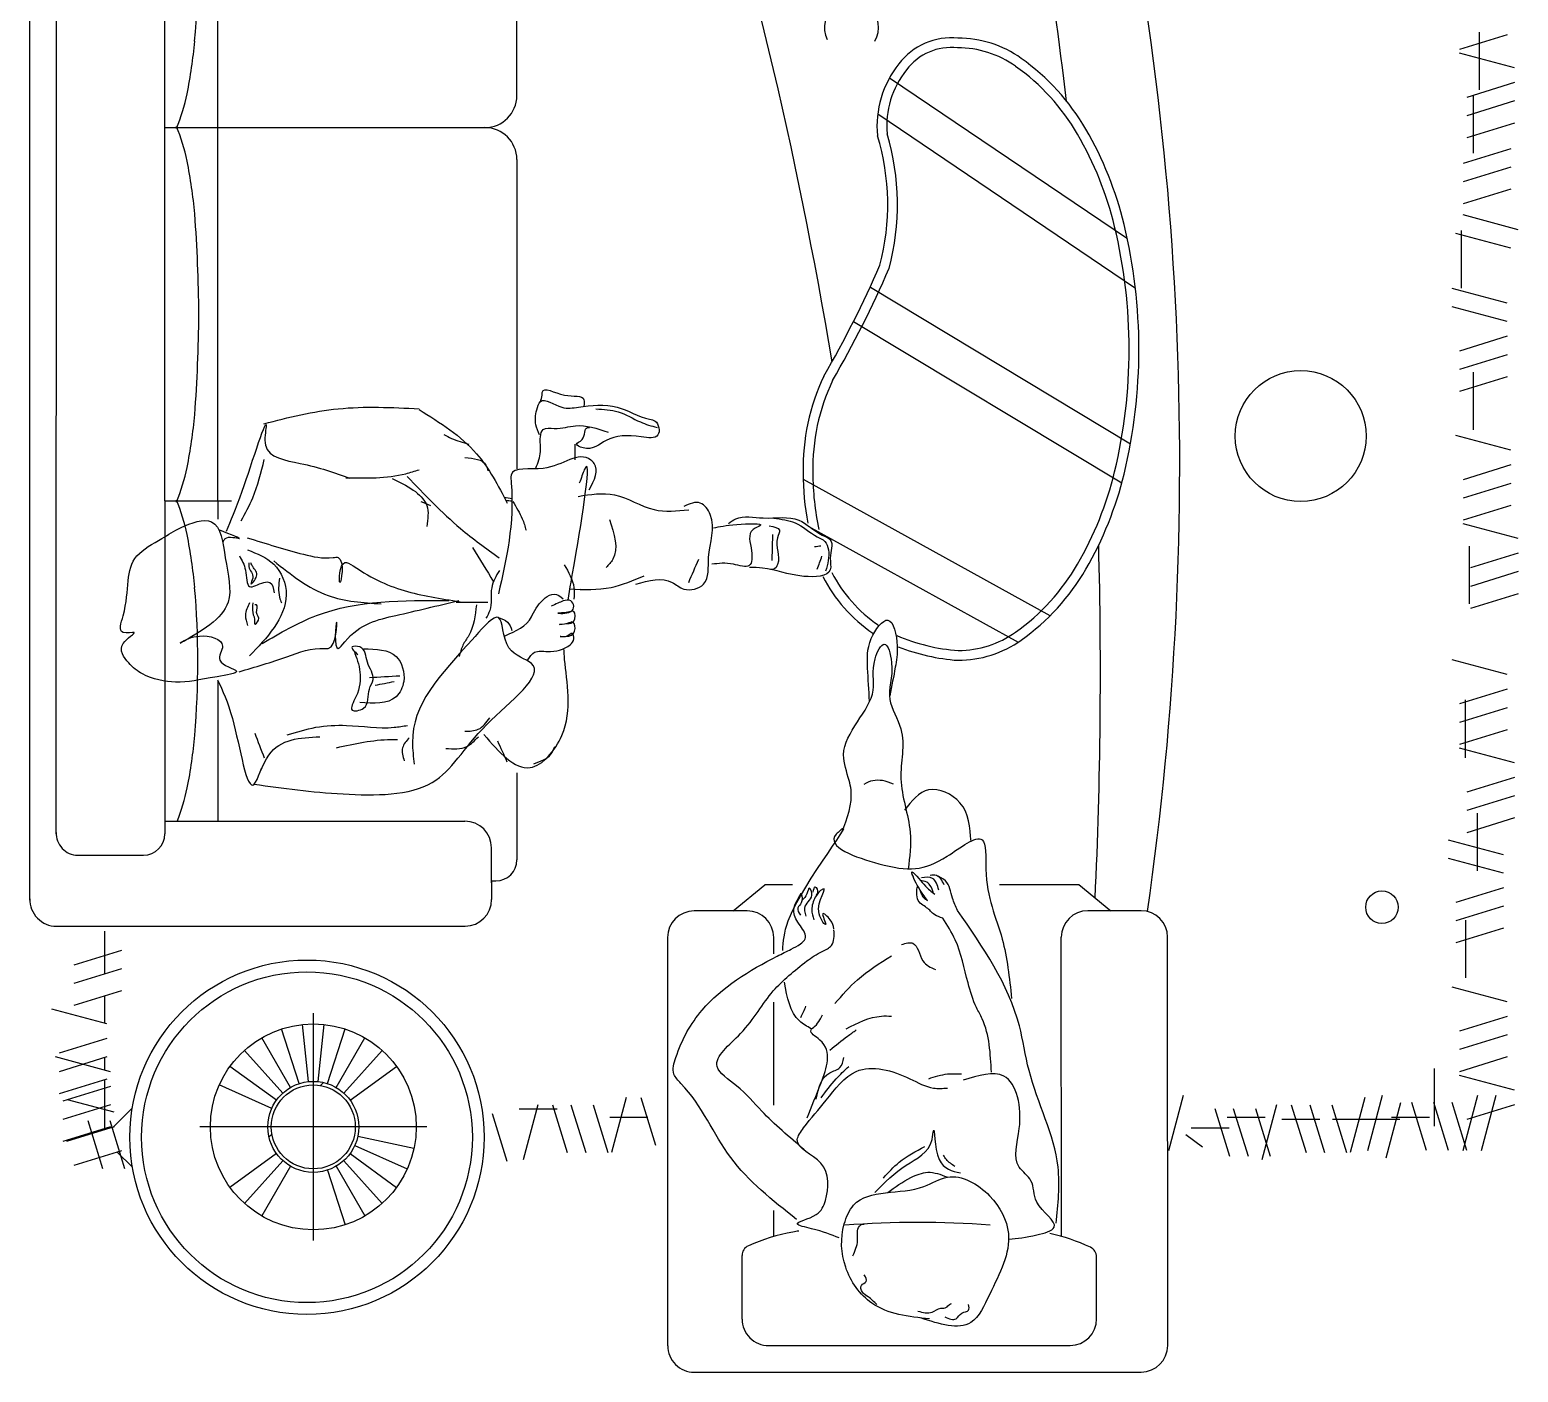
# Model space of a CAD drawing. Header units: inches. Extents: x 8.3 to 50.8, y 10.9 to 35.7.
# Drawn here: x 15.373 to 17.754, y 27.751 to 29.899 of the extents above; entities that cross this region are included whole.
import ezdxf

# ---------------------------------------------------------------- set-up
doc = ezdxf.new("R2010")
doc.units = ezdxf.units.IN
doc.header["$MEASUREMENT"] = 0
doc.layers.add('02', color=2, linetype='Continuous')

msp = doc.modelspace()

# ---------------------------------------------------------------- linework, layer by layer
at = {"layer": '02'}
for p, q in [((15.3727, 28.506, -0.6857), (15.373, 30.3803, -0.6857)), ((16.1521, 29.7932, -0.6857), (16.1523, 30.3164, -0.6857)), ((15.4148, 28.6119, -0.6857), (15.4155, 30.275, -0.6857)), ((15.5887, 29.1447, -0.6857), (15.5889, 30.2749, -0.6857)), ((15.6737, 29.1447, -0.6857), (15.6739, 30.2548, -0.6857)), ((17.6919, 29.895, 0.6857), (17.6919, 29.8025, 0.6857)), ((17.7368, 29.8905, -0.6857), (17.6604, 29.867, -0.6857)), ((17.7486, 29.8376, -0.6857), (17.6604, 29.8611, -0.6857)), ((16.7485, 29.8218, -0.6857), (17.1291, 29.5645, -0.6857)), ((17.7486, 29.8141, -0.6857), (17.6722, 29.7905, -0.6857)), ((17.7486, 29.7847, -0.6857), (17.6722, 29.7611, -0.6857)), ((17.6825, 29.7936, 0.6857), (17.6825, 29.7011, 0.6857)), ((16.7296, 29.7639, -0.6857), (17.1419, 29.4852, -0.6857)), ((17.7486, 29.7494, -0.6857), (17.6722, 29.7258, -0.6857)), ((15.5887, 29.7424, -0.6857), (15.9684, 29.7422, -0.6857)), ((15.9684, 29.7422, -0.6857), (16.101, 29.7422, -0.6857)), ((17.7427, 29.7082, -0.6857), (17.6663, 29.6846, -0.6857)), ((16.1521, 29.6912, -0.6857), (16.1521, 29.1959, -0.6857)), ((17.7427, 29.6788, -0.6857), (17.6663, 29.6552, -0.6857)), ((17.7427, 29.6435, -0.6857), (17.6663, 29.6199, -0.6857)), ((17.7545, 29.5788, -0.6857), (17.6663, 29.6023, -0.6857)), ((17.7427, 29.5493, -0.6857), (17.6545, 29.5729, -0.6857)), ((17.6631, 29.5775, 0.6857), (17.6631, 29.485, 0.6857)), ((16.718, 29.4866, -0.6857), (17.1341, 29.2364, -0.6857)), ((17.7368, 29.4611, -0.6857), (17.6487, 29.4846, -0.6857)), ((17.7368, 29.4317, -0.6857), (17.6487, 29.4552, -0.6857)), ((16.691, 29.4321, -0.6857), (17.1203, 29.174, -0.6857)), ((17.7368, 29.4082, -0.6857), (17.6604, 29.3846, -0.6857)), ((17.7368, 29.3787, -0.6857), (17.6604, 29.3552, -0.6857)), ((17.7368, 29.3434, -0.6857), (17.6604, 29.3199, -0.6857)), ((17.6825, 29.3509, 0.6857), (17.6825, 29.2584, 0.6857)), ((16.2275, 29.3161), (16.2275, 29.3161)), ((16.2818, 29.2889), (16.2818, 29.2889)), ((16.3633, 29.2754), (16.3633, 29.2754)), ((17.7427, 29.2258, -0.6857), (17.6545, 29.2493, -0.6857)), ((16.2818, 29.2346), (16.2818, 29.2346)), ((17.7427, 29.2023, -0.6857), (17.6663, 29.1787, -0.6857)), ((16.6102, 29.1796, -0.6857), (17.0048, 28.9613, -0.6857)), ((17.7427, 29.1728, -0.6857), (17.6663, 29.1493, -0.6857)), ((15.5887, 29.1449, -0.6857), (15.5889, 28.6121, -0.6857)), ((15.5887, 29.1447, -0.6857), (15.6957, 29.1447, -0.6857)), ((15.6737, 29.1449, -0.6857), (15.6738, 29.1156, -0.6857)), ((17.7427, 29.1375, -0.6857), (17.6663, 29.114, -0.6857)), ((17.7545, 29.0846, -0.6857), (17.6663, 29.1081, -0.6857)), ((16.5614, 29.0912), (16.5603, 29.0495)), ((16.6184, 29.1043, -0.6857), (16.9541, 28.9186, -0.6857)), ((17.676, 29.0725, 0.6857), (17.676, 28.98, 0.6857)), ((17.7545, 29.0611, -0.6857), (17.678, 29.0375, -0.6857)), ((17.7545, 29.0317, -0.6857), (17.678, 29.0081, -0.6857)), ((16.2547, 29.0039), (16.2547, 29.0039)), ((17.7545, 28.9964, -0.6857), (17.678, 28.9728, -0.6857)), ((16.2275, 28.9089), (16.2275, 28.9089)), ((17.7368, 28.8669, -0.6857), (17.6487, 28.8905, -0.6857)), ((15.6739, 28.8576, -0.6857), (15.6739, 28.6322, -0.6857)), ((17.7368, 28.8434, -0.6857), (17.6604, 28.8199, -0.6857)), ((17.6695, 28.8265, 0.6857), (17.6695, 28.734, 0.6857)), ((17.7368, 28.814, -0.6857), (17.6604, 28.7905, -0.6857)), ((17.7368, 28.7787, -0.6857), (17.6604, 28.7552, -0.6857)), ((17.7486, 28.7257, -0.6857), (17.6604, 28.7493, -0.6857)), ((15.7432, 28.7149), (15.7417, 28.7164)), ((16.1522, 28.7098, -0.6857), (16.1523, 28.5707, -0.6857)), ((17.7486, 28.7022, -0.6857), (17.6722, 28.6787, -0.6857)), ((17.7486, 28.6728, -0.6857), (17.6722, 28.6493, -0.6857)), ((15.5889, 28.6322, -0.6857), (16.069, 28.6324, -0.6857)), ((17.7486, 28.6375, -0.6857), (17.6722, 28.614, -0.6857)), ((17.689, 28.6452, 0.6857), (17.689, 28.5527, 0.6857)), ((16.1116, 28.5335, -0.6857), (16.1115, 28.5899, -0.6857)), ((17.731, 28.5787, -0.6857), (17.6428, 28.6022, -0.6857)), ((15.4495, 28.578, -0.6857), (15.5549, 28.5781, -0.6857)), ((17.731, 28.5493, -0.6857), (17.6428, 28.5728, -0.6857)), ((16.1118, 28.5377, -0.6857), (16.1118, 28.507, -0.6857)), ((16.1118, 28.5367, -0.6857), (16.1183, 28.5367, -0.6857)), ((16.7976, 28.5424), (16.7976, 28.5424)), ((16.4984, 28.4889, -0.6857), (16.5487, 28.5304, -0.6857)), ((16.593, 28.5305, -0.6857), (16.5487, 28.5304, -0.6857)), ((16.6347, 28.5153), (16.6347, 28.5153)), ((16.7976, 28.5153), (16.7976, 28.5153)), ((16.8247, 28.5288), (16.8247, 28.5288)), ((17.0514, 28.5306, -0.6857), (16.9247, 28.5306, -0.6857)), ((17.1026, 28.4884, -0.6857), (17.0514, 28.5306, -0.6857)), ((17.731, 28.5257, -0.6857), (17.6545, 28.5022, -0.6857)), ((16.5207, 28.4889, -0.6857), (16.4357, 28.4889, -0.6857)), ((17.1509, 28.4891, -0.6857), (17.0658, 28.4891, -0.6857)), ((17.731, 28.4963, -0.6857), (17.6545, 28.4728, -0.6857)), ((15.4155, 28.4642, -0.6857), (16.0693, 28.4645, -0.6857)), ((17.67, 28.4742, 0.6857), (17.67, 28.3817, 0.6857)), ((15.4922, 28.4566, -0.6857), (15.4922, 28.3878, -0.6857)), ((16.3932, 28.4463, -0.6857), (16.3934, 27.7932, -0.6857)), ((16.5633, 28.4204, -0.6857), (16.5633, 28.4464, -0.6857)), ((17.0235, 27.968, -0.6857), (17.0233, 28.4466, -0.6857)), ((17.1937, 27.7935, -0.6857), (17.1934, 28.4466, -0.6857)), ((17.731, 28.461, -0.6857), (17.6545, 28.4375, -0.6857)), ((15.5197, 28.4257, -0.6857), (15.4433, 28.4022, -0.6857)), ((15.5197, 28.3963, -0.6857), (15.4433, 28.3728, -0.6857)), ((17.7368, 28.3434, -0.6857), (17.6487, 28.3669, -0.6857)), ((15.5197, 28.361, -0.6857), (15.4433, 28.3375, -0.6857)), ((15.4922, 28.3525, -0.6857), (15.4922, 28.3091, -0.6857)), ((15.4962, 28.3081, -0.6857), (15.408, 28.3316, -0.6857)), ((15.8264, 28.325, -0.6857), (15.8264, 27.9616, -0.6857)), ((16.5634, 28.1778, -0.6857), (16.5633, 28.3429, -0.6857)), ((17.7368, 28.3198, -0.6857), (17.6604, 28.2963, -0.6857)), ((15.8039, 28.2125, -0.6857), (15.7755, 28.2999, -0.6857)), ((15.8188, 28.2157, -0.6857), (15.8092, 28.3071, -0.6857)), ((15.834, 28.2157, -0.6857), (15.8436, 28.3071, -0.6857)), ((15.8489, 28.2125, -0.6857), (15.8773, 28.2999, -0.6857)), ((15.4962, 28.2845, -0.6857), (15.4198, 28.261, -0.6857)), ((15.79, 28.2063, -0.6857), (15.744, 28.2859, -0.6857)), ((15.8628, 28.2063, -0.6857), (15.9087, 28.2859, -0.6857)), ((17.7368, 28.2904, -0.6857), (17.6604, 28.2669, -0.6857)), ((15.5021, 28.2316, -0.6857), (15.4139, 28.2551, -0.6857)), ((15.4962, 28.2551, -0.6857), (15.4198, 28.2316, -0.6857)), ((15.4922, 28.2539, -0.6857), (15.4922, 28.2342, -0.6857)), ((15.7777, 28.1974, -0.6857), (15.7162, 28.2657, -0.6857)), ((15.8751, 28.1974, -0.6857), (15.9366, 28.2657, -0.6857)), ((17.7368, 28.2551, -0.6857), (17.6604, 28.2316, -0.6857)), ((15.7675, 28.1861, -0.6857), (15.6931, 28.2401, -0.6857)), ((15.8852, 28.1861, -0.6857), (15.9596, 28.2401, -0.6857)), ((17.62, 28.2368, 0.6857), (17.62, 28.1443, 0.6857)), ((17.7486, 28.2022, -0.6857), (17.6604, 28.2257, -0.6857)), ((15.4962, 28.2198, -0.6857), (15.4198, 28.1963, -0.6857)), ((15.5021, 28.2081, -0.6857), (15.4256, 28.1845, -0.6857)), ((15.4922, 28.2186, -0.6857), (15.4922, 28.1385, -0.6857)), ((15.7599, 28.1729, -0.6857), (15.6759, 28.2103, -0.6857)), ((15.8426, 28.2142, -0.6857), (15.8379, 28.2095, -0.6857)), ((15.5021, 28.1786, -0.6857), (15.4256, 28.1551, -0.6857)), ((15.508, 28.1669, -0.6857), (15.4332, 28.1868, -0.6857)), ((16.1858, 28.1785, -0.6857), (16.1623, 28.0903, -0.6857)), ((16.2093, 28.1785, -0.6857), (16.2329, 28.1021, -0.6857)), ((16.2387, 28.1785, -0.6857), (16.2623, 28.1021, -0.6857)), ((16.274, 28.1785, -0.6857), (16.2976, 28.1021, -0.6857)), ((16.327, 28.1903, -0.6857), (16.3035, 28.1021, -0.6857)), ((16.3505, 28.1903, -0.6857), (16.3741, 28.1138, -0.6857)), ((17.1952, 28.1056, -0.6857), (17.2187, 28.1938, -0.6857)), ((17.3679, 28.1785, -0.6857), (17.3443, 28.0903, -0.6857)), ((17.3914, 28.1785, -0.6857), (17.4149, 28.1021, -0.6857)), ((17.4208, 28.1785, -0.6857), (17.4443, 28.1021, -0.6857)), ((17.4561, 28.1785, -0.6857), (17.4796, 28.1021, -0.6857)), ((17.509, 28.1903, -0.6857), (17.4855, 28.1021, -0.6857)), ((17.5137, 28.1056, -0.6857), (17.5372, 28.1938, -0.6857)), ((17.5431, 28.0939, -0.6857), (17.5666, 28.1821, -0.6857)), ((17.6078, 28.1056, -0.6857), (17.5843, 28.1821, -0.6857)), ((17.6431, 28.1056, -0.6857), (17.6196, 28.1821, -0.6857)), ((17.6725, 28.1056, -0.6857), (17.649, 28.1821, -0.6857)), ((17.6665, 28.1056, -0.6857), (17.69, 28.1938, -0.6857)), ((17.7486, 28.1786, -0.6857), (17.6722, 28.1551, -0.6857)), ((17.6959, 28.1056, -0.6857), (17.7194, 28.1938, -0.6857)), ((15.4897, 28.0762, -0.6857), (15.4662, 28.1527, -0.6857)), ((15.525, 28.0762, -0.6857), (15.5015, 28.1527, -0.6857)), ((15.5366, 28.1734, -0.6857), (15.5049, 28.1417, -0.6857)), ((16.1368, 28.088, -0.6857), (16.1133, 28.1644, -0.6857)), ((16.1559, 28.1723), (16.2166, 28.1723)), ((16.3009, 28.1588), (16.3615, 28.1588)), ((17.2692, 28.1726, -0.6857), (17.2927, 28.0962, -0.6857)), ((17.2887, 28.1588), (17.3493, 28.1588)), ((17.2986, 28.1726, -0.6857), (17.3221, 28.0962, -0.6857)), ((17.3339, 28.1726, -0.6857), (17.3574, 28.0962, -0.6857)), ((17.3763, 28.1555), (17.437, 28.1555)), ((17.4572, 28.1555), (17.5651, 28.1555)), ((17.5516, 28.1588), (17.6123, 28.1588)), ((15.5021, 28.1434, -0.6857), (15.4256, 28.1198, -0.6857)), ((15.508, 28.1434, -0.6857), (15.4315, 28.1198, -0.6857)), ((16.0081, 28.1433, -0.6857), (15.6446, 28.1433, -0.6857)), ((15.7601, 28.1317, -0.6857), (15.7554, 28.127, -0.6857)), ((17.2226, 28.131, -0.6857), (17.2491, 28.1115, -0.6857)), ((17.2313, 28.142), (17.292, 28.142)), ((15.5197, 28.1052, -0.6857), (15.4433, 28.0817, -0.6857)), ((15.8929, 28.1137, -0.6857), (15.9768, 28.0763, -0.6857)), ((15.8976, 28.1282, -0.6857), (15.9875, 28.1091, -0.6857)), ((15.5126, 28.103, -0.6857), (15.5369, 28.0788, -0.6857)), ((15.7675, 28.1005, -0.6857), (15.6931, 28.0465, -0.6857)), ((15.7777, 28.0892, -0.6857), (15.7162, 28.0209, -0.6857)), ((15.8751, 28.0892, -0.6857), (15.9366, 28.0209, -0.6857)), ((15.8852, 28.1005, -0.6857), (15.9596, 28.0465, -0.6857)), ((15.79, 28.0803, -0.6857), (15.744, 28.0007, -0.6857)), ((15.8489, 28.0741, -0.6857), (15.8773, 27.9867, -0.6857)), ((15.8628, 28.0803, -0.6857), (15.9087, 28.0007, -0.6857)), ((16.5635, 27.9679, -0.6857), (16.5634, 28.0093, -0.6857)), ((16.5124, 27.8358, -0.6857), (16.5124, 27.9375, -0.6857)), ((17.0798, 27.836, -0.6857), (17.0798, 27.9352, -0.6857)), ((16.555, 27.7933, -0.6857), (17.0373, 27.7935, -0.6857)), ((16.436, 27.7507, -0.6857), (17.1511, 27.751, -0.6857))]:
    msp.add_line(p, q, dxfattribs=at)
for centre, radius in [((17.4065, 29.2486, -0.6857), 0.1047), ((17.5364, 28.4947, -0.6857), 0.026), ((15.8163, 28.1267, -0.6857), 0.2835), ((15.8163, 28.1267, -0.6857), 0.2646), ((15.8264, 28.1433, -0.6857), 0.1647), ((15.8264, 28.1433, -0.6857), 0.0728), ((15.8264, 28.1433, -0.6857), 0.0672)]:
    msp.add_circle(centre, radius, dxfattribs=at)
for centre, radius, start, end in [((12.2123, 29.2042, -0.6857), 5.0005, 351.7639, 13.5399), ((9.6553, 28.2115, -0.6857), 7.0959, 9.37507, 17.5955), ((9.3384, 28.8694, -0.6857), 7.7475, 6.78419, 11.06631), ((14.2376, 29.9993, -0.6857), 1.404, 355.1489, 4.8054), ((16.6877, 29.9023, -0.6857), 0.0433, 329.4196, 206.4089), ((14.9092, 29.9423, -0.6857), 0.73, 348.451, 355.1489), ((16.847, 29.7815, -0.6857), 0.1043, 83.9251, 143.2199), ((16.847, 29.7815, -0.6857), 0.0888, 83.3999, 143.3893), ((16.858, 29.7107, -0.6857), 0.159, 54.5394, 90.3034), ((16.858, 29.7107, -0.6857), 0.1746, 54.5394, 90), ((16.8876, 29.7443, -0.6857), 0.1592, 141.263, 185.4473), ((16.7483, 29.5566, -0.6857), 0.3637, 30.1802, 54.5394), ((16.8876, 29.7443, -0.6857), 0.1436, 141.1552, 184.8436), ((16.7483, 29.5566, -0.6857), 0.3481, 30.1802, 54.5394), ((15.325, 29.8574, -0.6857), 0.3057, 337.5906, 348.451), ((16.1011, 29.7932, -0.6857), 0.051, 269.9772, 359.9772), ((15.325, 29.6274, -0.6857), 0.3057, 11.549, 22.4094), ((16.1011, 29.6911, -0.6857), 0.051, 0.0228, 90.0228), ((16.3661, 29.6186, -0.6857), 0.3795, 345.261, 16.9432), ((16.3661, 29.6186, -0.6857), 0.3951, 345.0883, 16.7074), ((16.5728, 29.4546, -0.6857), 0.5511, 13.5438, 30.1802), ((16.5728, 29.4546, -0.6857), 0.5667, 13.5438, 30.1802), ((14.9092, 29.5424, -0.6857), 0.73, 4.8511, 11.549), ((13.3778, 29.4307, -0.6857), 2.2655, 0.3248, 4.3921), ((16.2945, 29.3875, -0.6857), 0.8374, 346.4562, 13.5437), ((16.2945, 29.3875, -0.6857), 0.853, 346.4562, 13.5437), ((15.1983, 30.1865, -0.6857), 1.6724, 329.7762, 336.5922), ((15.1983, 30.1865, -0.6857), 1.688, 329.7992, 336.632), ((13.3778, 29.4564, -0.6857), 2.2655, 355.6079, 359.6752), ((16.9576, 29.196, -0.6857), 0.3476, 154.6827, 181.0708), ((16.9576, 29.196, -0.6857), 0.332, 154.7964, 181.089), ((14.9092, 29.3446, -0.6857), 0.73, 348.451, 355.1489), ((15.325, 29.2596, -0.6857), 0.3057, 337.5906, 348.451), ((17.0725, 29.1919, -0.6857), 0.4624, 180.2965, 190.3289), ((17.0725, 29.1919, -0.6857), 0.4469, 180.283, 192.0106), ((16.5728, 29.3205, -0.6857), 0.5511, 329.8198, 346.4562), ((16.5728, 29.3205, -0.6857), 0.5667, 329.8198, 346.4562), ((15.325, 29.0297, -0.6857), 0.3057, 11.549, 22.4094), ((15.8376, 27.211), 1.9612, 81.0036, 81.3607), ((16.0045, 27.1542), 1.9951, 85.9802, 86.2563), ((14.9092, 28.9447, -0.6857), 0.73, 4.8511, 11.549), ((9.3384, 28.8694, -0.6857), 7.7475, 357.33463, 1.51542), ((16.7483, 29.2184, -0.6857), 0.3481, 305.4606, 329.8198), ((16.7483, 29.2184, -0.6857), 0.3637, 305.4606, 329.8198), ((16.8588, 29.1352, -0.6857), 0.244, 207.1509, 235.8302), ((16.8588, 29.1352, -0.6857), 0.2284, 207.3492, 235.7987), ((14.2376, 28.8877, -0.6857), 1.404, 355.1945, 4.8511), ((16.8818, 29.2169, -0.6857), 0.3124, 247.051, 265.7344), ((16.858, 29.0644, -0.6857), 0.1746, 270, 305.4606), ((16.858, 29.0644, -0.6857), 0.159, 270.2019, 305.4606), ((16.8818, 29.2169, -0.6857), 0.328, 248.6473, 265.8394), ((14.9093, 28.8313, -0.6857), 0.73, 348.4967, 355.1945), ((15.3251, 28.7466, -0.6857), 0.3057, 338.0125, 348.4967), ((16.7297, 28.6573), 0.0406, 79.5148, 123.0894), ((16.7248, 28.6307), 0.0677, 63.6392, 79.5148), ((16.069, 28.5899, -0.6857), 0.0425, 0.0228, 90.0228), ((15.45, 28.6132, -0.6857), 0.0352, 177.8872, 269.238), ((15.5549, 28.6121, -0.6857), 0.034, 270.0228, 0.0228), ((16.1183, 28.5707, -0.6857), 0.034, 270.0228, 0.0228), ((15.4157, 28.5071, -0.6857), 0.0429, 178.4457, 269.7882), ((16.0693, 28.507, -0.6857), 0.0425, 270.0228, 0.0228), ((16.4357, 28.4463, -0.6857), 0.0425, 90.0228, 180.0228), ((16.5207, 28.4464, -0.6857), 0.0425, 0.0228, 90.0228), ((17.0658, 28.4466, -0.6857), 0.0425, 90.0228, 180.0228), ((17.1509, 28.4466, -0.6857), 0.0425, 0.0228, 90.0228), ((16.7939, 26.4715, -0.6857), 1.5189, 85.6266, 94.419), ((16.6532, 27.6559, -0.6857), 0.3246, 100.5374, 113.7374), ((16.7373, 27.2037, -0.6857), 0.7845, 99.8363, 100.5374), ((16.9337, 27.6561, -0.6857), 0.3246, 65.1817, 77.2735), ((16.5294, 27.9375, -0.6857), 0.017, 113.7374, 180.0228), ((17.0628, 27.9352, -0.6857), 0.017, 0.0228, 65.1817), ((16.555, 27.8358, -0.6857), 0.0425, 180.0228, 270.0228), ((17.0373, 27.836, -0.6857), 0.0425, 270.0228, 0.0228), ((16.436, 27.7932, -0.6857), 0.0425, 180.0228, 270.0228), ((17.1511, 27.7935, -0.6857), 0.0425, 270.0228, 0.0228)]:
    msp.add_arc(centre, radius, start, end, dxfattribs=at)
for points, knots in [([(16.1899, 29.3037), (16.1909, 29.307), (16.1925, 29.3117), (16.1927, 29.3302), (16.2272, 29.3072), (16.2615, 29.316), (16.2599, 29.3002), (16.2595, 29.2963)], [0, 0, 0, 0, 9.109215, 13.285838, 44.707752, 72.752889, 81.852859, 81.852859, 81.852859, 81.852859]), ([(15.7472, 29.2684), (15.7867, 29.2783), (15.8683, 29.2986), (15.9523, 29.2944), (15.9957, 29.2922)], [0, 0, 0, 0, 106.409885, 220.025525, 220.025525, 220.025525, 220.025525]), ([(16.1884, 29.2504), (16.186, 29.2558), (16.1803, 29.2686), (16.1824, 29.2866), (16.191, 29.3146), (16.2223, 29.29), (16.2615, 29.297), (16.3127, 29.3021), (16.3487, 29.2777), (16.3788, 29.2732), (16.3837, 29.2417), (16.3372, 29.2507), (16.2986, 29.2499), (16.2712, 29.2226), (16.242, 29.2358), (16.2637, 29.2428), (16.2588, 29.2629), (16.2673, 29.2623), (16.2683, 29.2622)], [0, 0, 0, 0, 15.214729, 36.055512, 48.857472, 79.738512, 103.122769, 157.685733, 206.194273, 214.411126, 234.296897, 257.825245, 307.464974, 341.56748, 352.042995, 362.192251, 380.803332, 383.401633, 383.401633, 383.401633, 383.401633]), ([(15.6873, 29.0962), (15.6947, 29.1134), (15.7138, 29.1581), (15.76, 29.3072), (15.742, 29.215), (15.818, 29.2051), (15.8605, 29.1898), (15.8847, 29.1811)], [0, 0, 0, 0, 60.518576, 156.742964, 182.299185, 237.275016, 309.902587, 309.902587, 309.902587, 309.902587]), ([(15.9958, 29.2909), (16.0292, 29.27), (16.0896, 29.2322), (16.1222, 29.1693), (16.1367, 29.1413)], [0, 0, 0, 0, 101.553402, 183.196527, 183.196527, 183.196527, 183.196527]), ([(16.2787, 29.2919), (16.2909, 29.2914), (16.3163, 29.2904), (16.3459, 29.271), (16.3674, 29.2648), (16.3765, 29.2622)], [0, 0, 0, 0, 31.421868, 65.723795, 90.374568, 90.374568, 90.374568, 90.374568]), ([(16.0354, 29.2509), (16.0394, 29.2488), (16.052, 29.2421), (16.0658, 29.2382), (16.0752, 29.2356)], [0, 0, 0, 0, 12.001288, 37.458402, 37.458402, 37.458402, 37.458402]), ([(16.1825, 29.197), (16.1858, 29.2059), (16.1921, 29.2225), (16.1882, 29.2429), (16.1931, 29.2637), (16.2194, 29.258), (16.2514, 29.2705), (16.2804, 29.2607), (16.298, 29.2548)], [0, 0, 0, 0, 24.284632, 45.084884, 56.190964, 71.83444, 101.967681, 148.338712, 148.338712, 148.338712, 148.338712]), ([(16.2679, 29.1626), (16.276, 29.1781), (16.2855, 29.1963), (16.2527, 29.2278), (16.2107, 29.1846), (16.1403, 29.2019), (16.1494, 29.1126), (16.1355, 29.0523), (16.1226, 28.996)], [0, 0, 0, 0, 37.77004, 44.330448, 112.206702, 158.127425, 169.373671, 326.046663, 326.046663, 326.046663, 326.046663]), ([(16.234, 28.986), (16.2369, 29.0038), (16.251, 29.0819), (16.2766, 29.2423), (16.255, 29.1813), (16.2521, 29.1732)], [229.252261, 229.252261, 229.252261, 229.252261, 259.312026, 344.867622, 358.082672, 358.082672, 358.082672, 358.082672]), ([(16.2447, 29.2356), (16.2447, 29.2286), (16.2447, 29.2202), (16.2447, 29.2118), (16.2447, 29.2104)], [0, 0, 0, 0, 18.199941, 22.100035, 22.100035, 22.100035, 22.100035]), ([(15.7111, 29.1132), (15.7177, 29.1252), (15.7344, 29.1561), (15.7428, 29.1903), (15.7479, 29.2111)], [0, 0, 0, 0, 36.019014, 92.081432, 92.081432, 92.081432, 92.081432]), ([(16.069, 29.2142), (16.0832, 29.2129), (16.1012, 29.2114), (16.1049, 29.196), (16.1057, 29.1927)], [0, 0, 0, 0, 31.408902, 39.899476, 39.899476, 39.899476, 39.899476]), ([(15.8783, 29.1819), (15.9109, 29.1812), (15.951, 29.1803), (15.9887, 29.1925), (15.9958, 29.1948)], [0, 0, 0, 0, 84.476355, 104.032988, 104.032988, 104.032988, 104.032988]), ([(15.9528, 29.1805), (15.9642, 29.1752), (15.9854, 29.1653), (16.0133, 29.1389), (16.0097, 29.1157), (16.0079, 29.104)], [0, 0, 0, 0, 33.626167, 62.160116, 91.695701, 91.695701, 91.695701, 91.695701]), ([(15.9766, 29.1841), (16.0041, 29.1552), (16.0495, 29.1074), (16.1028, 29.0689), (16.1239, 29.0537)], [0, 0, 0, 0, 104.676597, 172.875133, 172.875133, 172.875133, 172.875133]), ([(16.2501, 29.152), (16.2699, 29.1553), (16.3127, 29.1623), (16.3664, 29.1242), (16.4083, 29.1288), (16.4272, 29.1308)], [0, 0, 0, 0, 51.063738, 110.501338, 159.193788, 159.193788, 159.193788, 159.193788]), ([(16.1455, 29.1438), (16.1512, 29.1348), (16.1603, 29.1204), (16.1651, 29.1041), (16.1669, 29.0978)], [0, 0, 0, 0, 27.640179, 44.620551, 44.620551, 44.620551, 44.620551]), ([(16.3426, 29.0118), (16.3634, 29.0175), (16.3918, 29.0254), (16.4208, 28.9981), (16.4622, 29.0091), (16.4541, 29.0655), (16.4743, 29.1081), (16.4464, 29.1478), (16.4286, 29.1402), (16.4193, 29.1361)], [0, 0, 0, 0, 51.063966, 69.760857, 98.442485, 136.21289, 196.583877, 217.96974, 241.616381, 241.616381, 241.616381, 241.616381]), ([(15.6133, 28.9172), (15.6472, 28.9362), (15.7049, 28.9685), (15.6849, 29.047), (15.6766, 29.1254), (15.6161, 29.1051), (15.5819, 29.0826), (15.5206, 29.0503), (15.5361, 28.9953), (15.5113, 28.9287), (15.5529, 28.9388), (15.5087, 28.9147), (15.5301, 28.8844), (15.5583, 28.8616), (15.6142, 28.8504), (15.6493, 28.8606), (15.7231, 28.8713), (15.6649, 28.8842), (15.6932, 28.9213), (15.6425, 28.9342), (15.6224, 28.9225), (15.6133, 28.9172)], [0, 0, 0, 0, 88.633957, 150.80248, 204.81141, 248.139794, 279.389018, 321.893636, 408.375761, 431.643524, 447.144857, 469.07466, 497.305108, 522.125936, 570.063074, 628.708388, 656.922664, 684.873946, 704.64736, 740.083308, 769.084366, 769.084366, 769.084366, 769.084366]), ([(16.3003, 29.115), (16.308, 29.092), (16.3178, 29.0629), (16.299, 29.0425), (16.295, 29.0383)], [0, 0, 0, 0, 55.878701, 70.732003, 70.732003, 70.732003, 70.732003]), ([(16.4669, 29.1017), (16.4766, 29.1037), (16.4961, 29.1075), (16.5561, 29.1098), (16.5187, 29.0964), (16.5292, 29.07), (16.5287, 29.034), (16.4937, 29.047), (16.475, 29.0448), (16.4642, 29.0435)], [0, 0, 0, 0, 32.791493, 65.856029, 77.112898, 107.365096, 127.973901, 150.397914, 180.540849, 180.540849, 180.540849, 180.540849]), ([(16.4907, 29.1089), (16.4946, 29.1116), (16.5107, 29.1228), (16.5509, 29.1137), (16.6029, 29.1238), (16.6297, 29.0934), (16.6614, 29.082), (16.6509, 29.0568), (16.6592, 29.0237), (16.5958, 29.0212), (16.5615, 29.0375), (16.5316, 29.0383), (16.5246, 29.0384)], [0, 0, 0, 0, 12.05449, 50.662285, 100.751119, 139.349436, 152.871984, 178.39508, 194.636814, 232.879132, 291.995735, 310.219291, 310.219291, 310.219291, 310.219291]), ([(16.5633, 29.1171), (16.5751, 29.1157), (16.6012, 29.1125), (16.6237, 29.0909), (16.6463, 29.0814), (16.654, 29.0599), (16.6495, 29.0439), (16.6462, 29.0326)], [0, 0, 0, 0, 30.578618, 67.353333, 79.611572, 92.413964, 122.566762, 122.566762, 122.566762, 122.566762]), ([(15.6823, 29.08), (15.6833, 29.0818), (15.6878, 29.0902), (15.7245, 29.0791), (15.6947, 29.0908), (15.6768, 29.0979)], [0, 0, 0, 0, 4.957486, 24.33421, 53.851131, 53.851131, 53.851131, 53.851131]), ([(15.7208, 29.0859), (15.7508, 29.0765), (15.7962, 29.0623), (15.8436, 29.0516), (15.8785, 29.0574), (15.8655, 28.9823), (15.8691, 29.0553), (15.9183, 29.0211), (15.9724, 28.9972), (16.0361, 28.9875), (16.0671, 28.9827)], [0, 0, 0, 0, 82.179012, 124.172551, 131.128421, 166.009294, 194.708047, 207.195703, 291.828264, 372.00922, 372.00922, 372.00922, 372.00922]), ([(16.5561, 29.105), (16.5636, 29.1036), (16.5764, 29.1012), (16.562, 29.0746), (16.5769, 29.0543), (16.5645, 29.0342), (16.5585, 29.0352), (16.5559, 29.0356)], [0, 0, 0, 0, 15.405528, 26.125312, 63.82535, 72.147315, 78.642841, 78.642841, 78.642841, 78.642841]), ([(15.7211, 29.0665), (15.7364, 29.0606), (15.7687, 29.0482), (15.7913, 28.9927), (15.7648, 28.9389), (15.7382, 28.9112), (15.7244, 28.8967)], [0, 0, 0, 0, 41.941762, 88.289003, 137.229401, 190.028503, 190.028503, 190.028503, 190.028503]), ([(15.7081, 29.0567), (15.7121, 29.05), (15.7204, 29.0361), (15.7185, 28.9984), (15.7422, 29.0146), (15.761, 29.016), (15.7625, 29.005), (15.7636, 28.998)], [0, 0, 0, 0, 21.811235, 45.429417, 66.268319, 74.855405, 90.278481, 90.278481, 90.278481, 90.278481]), ([(15.7234, 29.0458), (15.7232, 29.0437), (15.7225, 29.035), (15.734, 29.0266), (15.7222, 29.0059), (15.7419, 29.0268), (15.7305, 29.0367), (15.7274, 29.0437), (15.7264, 29.0458)], [0, 0, 0, 0, 5.37014, 22.350864, 30.841366, 44.263375, 58.721741, 64.724876, 64.724876, 64.724876, 64.724876]), ([(15.7631, 29.0489), (15.7908, 29.0267), (15.8414, 28.9863), (15.9058, 28.982), (15.9349, 28.9801)], [0, 0, 0, 0, 90.713488, 165.812862, 165.812862, 165.812862, 165.812862]), ([(16.2281, 29.0427), (16.2349, 29.0309), (16.2449, 29.0135), (16.2438, 28.9938), (16.2434, 28.9877)], [0, 0, 0, 0, 34.902027, 51.012448, 51.012448, 51.012448, 51.012448]), ([(15.7723, 29.0213), (15.7711, 29.0109), (15.7695, 28.9972), (15.7742, 28.9846), (15.7754, 28.9815)], [0, 0, 0, 0, 26.8507, 35.340922, 35.340922, 35.340922, 35.340922]), ([(16.1241, 29.0336), (16.1189, 29.0247), (16.1073, 29.0049), (16.1137, 28.9758), (16.105, 28.961), (16.1027, 28.957)], [0, 0, 0, 0, 26.441749, 58.774114, 70.780485, 70.780485, 70.780485, 70.780485]), ([(16.2369, 29.0039), (16.2592, 29.003), (16.3005, 29.0014), (16.3384, 29.0176), (16.3558, 29.025)], [0, 0, 0, 0, 58.013512, 107.149157, 107.149157, 107.149157, 107.149157]), ([(15.7446, 28.9166), (15.7731, 28.9334), (15.8635, 28.9865), (15.9702, 28.9859), (16.0433, 28.9854)], [0, 0, 0, 0, 86.085059, 272.751702, 272.751702, 272.751702, 272.751702]), ([(16.1335, 28.9292), (16.1506, 28.9367), (16.1686, 28.9446), (16.1815, 28.9714), (16.1904, 28.9867), (16.2124, 28.9988), (16.2217, 28.9919), (16.2264, 28.9884)], [0, 0, 0, 0, 45.537019, 47.905206, 78.191519, 91.952902, 106.155728, 106.155728, 106.155728, 106.155728]), ([(16.1697, 28.8906), (16.1729, 28.8955), (16.1802, 28.9066), (16.2076, 28.9016), (16.2313, 28.9077), (16.245, 28.9222), (16.2412, 28.9373), (16.2333, 28.9256), (16.2165, 28.9286), (16.2351, 28.9271), (16.2471, 28.9325), (16.2447, 28.955), (16.2328, 28.9471), (16.2135, 28.947), (16.2335, 28.9487), (16.2461, 28.9494), (16.2468, 28.9717), (16.2322, 28.9649), (16.2069, 28.9662), (16.2381, 28.963), (16.2451, 28.9762), (16.2388, 28.9874), (16.2268, 28.9855), (16.2172, 28.9807), (16.2107, 28.9779), (16.2071, 28.9763)], [0, 0, 0, 0, 14.245589, 32.27085, 65.424938, 75.415665, 83.125969, 92.594533, 101.062211, 108.471373, 123.178778, 136.06387, 144.792436, 155.430033, 166.067631, 176.109786, 189.879186, 198.412834, 212.213818, 230.332194, 238.870274, 247.408355, 257.993066, 266.055047, 276.480967, 276.480967, 276.480967, 276.480967]), ([(15.7076, 28.8716), (15.7332, 28.8791), (15.7786, 28.8922), (15.8253, 28.911), (15.864, 28.9066), (15.8657, 28.9924), (15.8576, 28.8934), (15.897, 28.9482), (15.9609, 28.9616), (16.0252, 28.9772), (16.0591, 28.9854)], [0, 0, 0, 0, 70.409867, 124.986685, 129.624235, 168.516696, 205.713361, 218.8346, 299.734666, 390.28545, 390.28545, 390.28545, 390.28545]), ([(15.7244, 28.9816), (15.7212, 28.9752), (15.7156, 28.9635), (15.7194, 28.9512), (15.7211, 28.9457)], [0, 0, 0, 0, 18.113831, 32.718438, 32.718438, 32.718438, 32.718438]), ([(15.7295, 28.9815), (15.729, 28.9762), (15.7281, 28.9656), (15.7334, 28.9563), (15.7318, 28.9448), (15.7435, 28.957), (15.7317, 28.964), (15.7395, 28.9792), (15.7337, 28.9786), (15.7326, 28.9785)], [0, 0, 0, 0, 13.425536, 27.116244, 29.801129, 37.393081, 48.463136, 59.203416, 61.886553, 61.886553, 61.886553, 61.886553]), ([(16.0874, 28.9785), (16.0854, 28.9613), (16.0826, 28.938), (16.0646, 28.9142), (16.0615, 28.9021), (16.0599, 28.8958)], [0, 0, 0, 0, 44.281186, 59.934993, 76.915365, 76.915365, 76.915365, 76.915365]), ([(15.732, 28.6916), (15.7778, 28.6852), (15.8696, 28.6725), (16.03, 28.6736), (16.0811, 28.7812), (16.2185, 28.88), (16.1272, 28.9014), (16.132, 28.9809), (16.0356, 28.8713), (15.9777, 28.8138), (15.9865, 28.7352), (15.9878, 28.7235)], [0, 0, 0, 0, 125.422801, 251.68088, 363.259103, 469.510953, 507.917449, 552.801864, 594.966396, 768.088902, 798.341471, 798.341471, 798.341471, 798.341471]), ([(16.1226, 28.9582), (16.128, 28.9564), (16.1385, 28.9529), (16.1424, 28.9426), (16.1443, 28.9377)], [0, 0, 0, 0, 14.202992, 27.472435, 27.472435, 27.472435, 27.472435]), ([(16.7164, 28.8242), (16.7154, 28.8422), (16.7135, 28.8763), (16.7112, 28.9195), (16.7509, 28.9734), (16.7636, 28.9122), (16.7573, 28.8757), (16.752, 28.8487), (16.7489, 28.8331)], [0, 0, 0, 0, 46.697433, 88.465151, 123.324676, 161.835136, 191.877979, 232.626852, 232.626852, 232.626852, 232.626852]), ([(16.6721, 28.6146), (16.6807, 28.6372), (16.6913, 28.6647), (16.6821, 28.7061), (16.6602, 28.7626), (16.7357, 28.8226), (16.7169, 28.8806), (16.7421, 28.9299), (16.7588, 28.8699), (16.7389, 28.8308), (16.7789, 28.7713), (16.7571, 28.697), (16.7866, 28.6241), (16.7808, 28.5753), (16.7784, 28.5555)], [0, 0, 0, 0, 60.970115, 74.178445, 111.267097, 210.963126, 255.074467, 279.515708, 307.41666, 359.287359, 403.554034, 473.492101, 549.720465, 601.59141, 601.59141, 601.59141, 601.59141]), ([(15.8916, 28.905), (15.8997, 28.8828), (15.9102, 28.8539), (15.8799, 28.8054), (15.9183, 28.8123), (15.9109, 28.8398), (15.9277, 28.8628), (15.9094, 28.8845), (15.9107, 28.9125), (15.8822, 28.913), (15.8922, 28.9039), (15.8977, 28.8989)], [0, 0, 0, 0, 64.497154, 84.043581, 100.365205, 128.396624, 142.854646, 168.325592, 192.338234, 203.071238, 216.493247, 216.493247, 216.493247, 216.493247]), ([(15.9069, 28.9081), (15.9268, 28.9078), (15.9622, 28.9073), (15.9765, 28.8601), (15.9556, 28.8181), (15.923, 28.8206), (15.9008, 28.8224)], [0, 0, 0, 0, 46.862522, 83.38104, 107.393682, 159.00759, 159.00759, 159.00759, 159.00759]), ([(16.0994, 28.7711), (16.1239, 28.7427), (16.1678, 28.6916), (16.2481, 28.7848), (16.2301, 28.8622), (16.2276, 28.903), (16.2275, 28.9087)], [0, 0, 0, 0, 53.201817, 95.441996, 166.7115, 178.37996, 178.37996, 178.37996, 178.37996]), ([(15.6732, 28.8584), (15.6814, 28.8411), (15.7033, 28.7947), (15.7243, 28.6448), (15.7547, 28.7637), (15.8054, 28.766), (15.8369, 28.7674)], [0, 0, 0, 0, 58.099529, 155.224826, 201.006913, 277.065022, 277.065022, 277.065022, 277.065022]), ([(16.069, 28.7764), (16.0766, 28.7765), (16.0934, 28.7767), (16.1034, 28.7904), (16.1088, 28.7979)], [0, 0, 0, 0, 18.973621, 41.74948, 41.74948, 41.74948, 41.74948]), ([(15.7846, 28.7703), (15.7997, 28.7751), (15.8306, 28.7847), (15.8887, 28.7875), (15.9378, 28.779), (15.9701, 28.7844), (15.9773, 28.7856)], [0, 0, 0, 0, 41.657024, 84.672483, 151.807143, 170.780764, 170.780764, 170.780764, 170.780764]), ([(15.8635, 28.75), (15.8924, 28.7563), (15.9248, 28.7635), (15.9578, 28.7632), (15.9613, 28.7632)], [0, 0, 0, 0, 77.391086, 86.66573, 86.66573, 86.66573, 86.66573]), ([(15.9798, 28.7658), (15.9753, 28.7608), (15.9657, 28.7501), (15.9697, 28.7362), (15.9719, 28.7288)], [0, 0, 0, 0, 16.728024, 35.434645, 35.434645, 35.434645, 35.434645]), ([(16.0385, 28.7489), (16.0504, 28.7481), (16.0709, 28.7467), (16.0847, 28.7613), (16.0905, 28.7673)], [0, 0, 0, 0, 29.637545, 50.599936, 50.599936, 50.599936, 50.599936]), ([(16.1792, 28.7244), (16.1899, 28.728), (16.2053, 28.7332), (16.2111, 28.7476), (16.2128, 28.752)], [0, 0, 0, 0, 27.630169, 39.636541, 39.636541, 39.636541, 39.636541]), ([(16.8789, 28.5998), (16.8773, 28.6224), (16.8743, 28.6641), (16.8079, 28.6951), (16.784, 28.6646), (16.7725, 28.65)], [0, 0, 0, 0, 56.575903, 104.225618, 148.354052, 148.354052, 148.354052, 148.354052]), ([(16.5775, 28.4256), (16.5784, 28.4398), (16.5824, 28.5024), (16.7069, 28.6533), (16.6429, 28.5924), (16.7611, 28.5508), (16.8166, 28.553), (16.9065, 28.626), (16.8973, 28.5214), (16.9323, 28.4536), (16.9403, 28.3816), (16.9439, 28.3488)], [0, 0, 0, 0, 42.167956, 184.846032, 188.510605, 261.118314, 357.582537, 412.070511, 453.838275, 554.467695, 638.871943, 638.871943, 638.871943, 638.871943]), ([(16.8094, 28.5054), (16.8044, 28.5117), (16.7953, 28.5229), (16.7785, 28.5601), (16.7969, 28.5393), (16.8058, 28.5277), (16.8154, 28.5199), (16.8207, 28.5155)], [0, 0, 0, 0, 25.892768, 46.183307, 59.392839, 73.451861, 90.844376, 90.844376, 90.844376, 90.844376]), ([(16.8274, 28.5222), (16.825, 28.53), (16.8207, 28.5444), (16.8061, 28.5427), (16.7994, 28.5419)], [0, 0, 0, 0, 18.54008, 34.34859, 34.34859, 34.34859, 34.34859]), ([(16.8187, 28.5166), (16.8174, 28.5215), (16.8155, 28.5287), (16.8101, 28.5335), (16.8084, 28.535)], [0, 0, 0, 0, 12.899473, 18.839157, 18.839157, 18.839157, 18.839157]), ([(16.836, 28.5308), (16.8325, 28.5373), (16.8273, 28.5472), (16.8169, 28.5459), (16.8134, 28.5455)], [0, 0, 0, 0, 16.968689, 25.728505, 25.728505, 25.728505, 25.728505]), ([(16.8573, 28.4896), (16.8544, 28.496), (16.8472, 28.5112), (16.8438, 28.5367), (16.8288, 28.5432), (16.8234, 28.5455)], [0, 0, 0, 0, 18.740722, 44.970985, 59.745283, 59.745283, 59.745283, 59.745283]), ([(16.5911, 28.4276), (16.596, 28.4301), (16.604, 28.4344), (16.619, 28.4462), (16.6046, 28.4663), (16.5899, 28.489), (16.6009, 28.507), (16.6071, 28.5172)], [0, 0, 0, 0, 14.897426, 24.638003, 44.249327, 65.81281, 94.158391, 94.158391, 94.158391, 94.158391]), ([(16.6071, 28.5172), (16.6084, 28.5117), (16.6104, 28.5028), (16.5989, 28.4932), (16.6033, 28.486), (16.6058, 28.4819)], [0, 0, 0, 0, 13.770952, 22.047872, 32.93541, 32.93541, 32.93541, 32.93541]), ([(16.615, 28.4806), (16.6135, 28.4862), (16.6098, 28.5), (16.6289, 28.5095), (16.6194, 28.5298), (16.6164, 28.5133), (16.6114, 28.5087), (16.6086, 28.5062)], [0, 0, 0, 0, 13.81853, 34.349896, 42.048978, 50.626809, 61.603847, 61.603847, 61.603847, 61.603847]), ([(16.6596, 28.4604), (16.6586, 28.4649), (16.6566, 28.4739), (16.6349, 28.493), (16.6536, 28.4564), (16.6212, 28.493), (16.6532, 28.5314), (16.635, 28.5195), (16.6281, 28.509), (16.622, 28.492), (16.6257, 28.48), (16.6273, 28.4748)], [0, 0, 0, 0, 13.622009, 27.045047, 42.301032, 59.74223, 94.71225, 98.491569, 110.440566, 128.701216, 142.844466, 142.844466, 142.844466, 142.844466]), ([(16.6261, 28.519), (16.6271, 28.5232), (16.6292, 28.5323), (16.6353, 28.5188), (16.6319, 28.5152), (16.6309, 28.5142)], [0, 0, 0, 0, 7.980072, 16.932683, 20.710806, 20.710806, 20.710806, 20.710806]), ([(16.8335, 28.4772), (16.8291, 28.4788), (16.8191, 28.4821), (16.808, 28.4961), (16.7895, 28.5026), (16.7932, 28.5382), (16.7985, 28.515), (16.8042, 28.5085), (16.8077, 28.5064), (16.8094, 28.5054)], [0, 0, 0, 0, 12.228513, 27.193094, 45.006155, 62.152179, 75.922416, 81.425571, 86.507745, 86.507745, 86.507745, 86.507745]), ([(17.0151, 27.989), (17.0183, 28.0193), (17.0272, 28.104), (16.9729, 28.2036), (16.9528, 28.3514), (16.898, 28.4307), (16.8573, 28.4896)], [0, 0, 0, 0, 78.836785, 220.670789, 284.620897, 468.343596, 468.343596, 468.343596, 468.343596]), ([(16.9114, 28.2307), (16.91, 28.2604), (16.9083, 28.2969), (16.8837, 28.3403), (16.8706, 28.383), (16.861, 28.4343), (16.8408, 28.4659), (16.8335, 28.4772)], [0, 0, 0, 0, 76.228588, 93.60718, 130.36676, 193.495034, 228.582316, 228.582316, 228.582316, 228.582316]), ([(16.6159, 28.4087), (16.6238, 28.4141), (16.6364, 28.4227), (16.6607, 28.4329), (16.6599, 28.4489), (16.6595, 28.4584)], [0, 0, 0, 0, 25.616728, 40.995926, 63.070156, 63.070156, 63.070156, 63.070156]), ([(16.7677, 28.4351), (16.7744, 28.437), (16.7932, 28.4424), (16.7967, 28.4065), (16.8144, 28.3984), (16.822, 28.3949)], [0, 0, 0, 0, 15.981012, 44.422669, 65.960047, 65.960047, 65.960047, 65.960047]), ([(16.5997, 27.9952), (16.5611, 28.0258), (16.4843, 28.0866), (16.4469, 28.1823), (16.3987, 28.2289), (16.4123, 28.2762), (16.4536, 28.3507), (16.532, 28.3985), (16.5837, 28.4239), (16.5911, 28.4276)], [0, 0, 0, 0, 126.89883, 252.166699, 268.447012, 291.91585, 367.798424, 497.771558, 519.675303, 519.675303, 519.675303, 519.675303]), ([(16.6611, 28.3406), (16.6726, 28.3539), (16.6988, 28.384), (16.7327, 28.4052), (16.7516, 28.417)], [0, 0, 0, 0, 46.172455, 104.424665, 104.424665, 104.424665, 104.424665]), ([(16.6121, 28.1067), (16.5882, 28.127), (16.5496, 28.1597), (16.5114, 28.2063), (16.4524, 28.2435), (16.5244, 28.2992), (16.5543, 28.3595), (16.5967, 28.3933), (16.6159, 28.4087)], [0, 0, 0, 0, 80.80909, 130.775511, 169.211303, 225.758914, 301.315819, 364.276194, 364.276194, 364.276194, 364.276194]), ([(16.6229, 28.3004), (16.6164, 28.304), (16.5901, 28.319), (16.5847, 28.3508), (16.5806, 28.3747)], [0, 0, 0, 0, 19.085058, 77.715078, 77.715078, 77.715078, 77.715078]), ([(16.6168, 28.1576), (16.6239, 28.1755), (16.639, 28.2137), (16.6613, 28.2716), (16.6167, 28.2954), (16.6308, 28.3053), (16.6366, 28.3131), (16.6397, 28.3197), (16.641, 28.3225)], [0, 0, 0, 0, 53.059535, 113.04795, 131.800676, 139.285566, 150.580969, 158.469393, 158.469393, 158.469393, 158.469393]), ([(16.6792, 28.3004), (16.6975, 28.3097), (16.7208, 28.3216), (16.7462, 28.3207), (16.7516, 28.3205)], [0, 0, 0, 0, 52.46729, 66.585747, 66.585747, 66.585747, 66.585747]), ([(16.653, 28.2662), (16.6623, 28.2737), (16.6761, 28.2849), (16.6906, 28.295), (16.6953, 28.2984)], [0, 0, 0, 0, 31.413427, 46.591217, 46.591217, 46.591217, 46.591217]), ([(16.6309, 28.1878), (16.6349, 28.2052), (16.6403, 28.2292), (16.6717, 28.2354), (16.674, 28.248), (16.6752, 28.2541)], [0, 0, 0, 0, 41.814842, 57.597678, 72.667081, 72.667081, 72.667081, 72.667081]), ([(16.6677, 27.9657), (16.6552, 27.9706), (16.6365, 27.9781), (16.5854, 27.9887), (16.6359, 27.9989), (16.6509, 28.0343), (16.6548, 28.09), (16.5895, 28.1118), (16.619, 28.1536), (16.6485, 28.1857), (16.6949, 28.2501), (16.7689, 28.2292), (16.8121, 28.2034), (16.8335, 28.2049), (16.8411, 28.2054)], [0, 0, 0, 0, 40.880348, 61.700866, 91.143691, 114.873082, 167.923204, 214.466852, 232.950995, 283.095365, 341.741032, 417.680752, 453.135852, 472.889302, 472.889302, 472.889302, 472.889302]), ([(16.6389, 28.1898), (16.6467, 28.2001), (16.6601, 28.218), (16.6763, 28.2335), (16.6832, 28.24)], [0, 0, 0, 0, 33.886621, 58.836239, 58.836239, 58.836239, 58.836239]), ([(16.8111, 28.2204), (16.821, 28.2236), (16.8382, 28.2292), (16.8561, 28.2283), (16.8636, 28.2279)], [0, 0, 0, 0, 27.147531, 46.900981, 46.900981, 46.900981, 46.900981]), ([(16.9394, 27.9634), (16.953, 27.9649), (16.9758, 27.9675), (17.031, 27.9831), (16.9752, 28.0174), (16.9818, 28.0574), (16.9413, 28.085), (16.965, 28.1473), (16.9477, 28.2424), (16.8907, 28.2255), (16.8663, 28.2182)], [0, 0, 0, 0, 39.625932, 66.399645, 109.367011, 140.345835, 165.401676, 219.739472, 296.252236, 353.603905, 353.603905, 353.603905, 353.603905]), ([(16.7249, 28.0385), (16.7406, 28.0542), (16.7701, 28.0834), (16.8155, 28.1029), (16.8203, 28.1552), (16.8195, 28.079), (16.8485, 28.0726), (16.8619, 28.0696)], [0, 0, 0, 0, 58.393088, 109.526114, 121.740606, 162.697201, 197.973392, 197.973392, 197.973392, 197.973392]), ([(16.7387, 28.0614), (16.7467, 28.0703), (16.7656, 28.0912), (16.7907, 28.1043), (16.8051, 28.1118)], [0, 0, 0, 0, 31.248067, 73.627741, 73.627741, 73.627741, 73.627741]), ([(16.8532, 28.0797), (16.8482, 28.0832), (16.8408, 28.0882), (16.8363, 28.0957), (16.8349, 28.0981)], [0, 0, 0, 0, 15.689416, 22.930946, 22.930946, 22.930946, 22.930946]), ([(16.8124, 27.8359), (16.7791, 27.8395), (16.7211, 27.846), (16.6717, 27.9165), (16.6691, 27.9764), (16.7009, 28.0483), (16.7829, 28.03), (16.85, 28.0751), (16.9135, 28.0388), (16.9532, 27.9615), (16.9158, 27.8925), (16.8794, 27.811), (16.8285, 27.8277), (16.798, 27.8377)], [0, 0, 0, 0, 83.935274, 146.390702, 207.043537, 236.474222, 338.687878, 374.142978, 438.985032, 497.846364, 587.349285, 634.808067, 705.826625, 705.826625, 705.826625, 705.826625]), ([(16.7455, 28.0385), (16.7574, 28.0469), (16.777, 28.0606), (16.8108, 28.0745), (16.8303, 28.0671), (16.8405, 28.0632)], [0, 0, 0, 0, 38.642267, 63.395223, 91.234873, 91.234873, 91.234873, 91.234873]), ([(16.6898, 27.9372), (16.6934, 27.9449), (16.7003, 27.9598), (16.6949, 27.9806), (16.7042, 27.988), (16.7071, 27.9877), (16.7081, 27.9876)], [0, 0, 0, 0, 22.483571, 42.779574, 47.617419, 50.301561, 50.301561, 50.301561, 50.301561]), ([(16.728, 27.8592), (16.7237, 27.8636), (16.7164, 27.8708), (16.7043, 27.8772), (16.7004, 27.891), (16.7149, 27.8949), (16.7105, 27.9025), (16.7081, 27.9066)], [0, 0, 0, 0, 16.156044, 26.634965, 36.11877, 44.709969, 54.474279, 54.474279, 54.474279, 54.474279]), ([(16.7938, 27.8485), (16.8018, 27.8464), (16.8151, 27.8431), (16.8279, 27.8545), (16.8398, 27.8526), (16.8432, 27.859), (16.8463, 27.8603), (16.8474, 27.8607)], [0, 0, 0, 0, 20.1757, 33.392446, 41.555809, 47.247785, 50.24837, 50.24837, 50.24837, 50.24837]), ([(16.8367, 27.8393), (16.8436, 27.8363), (16.8553, 27.8313), (16.862, 27.8475), (16.8773, 27.8474), (16.8756, 27.8556), (16.8749, 27.8592)], [0, 0, 0, 0, 16.326725, 27.710838, 37.931003, 45.977913, 45.977913, 45.977913, 45.977913])]:
    msp.add_open_spline(points, degree=3, knots=knots, dxfattribs=at)
for points in [[(15.9987, 29.1438), (16.0038, 29.1417), (16.0089, 29.1397), (16.014, 29.1376)], [(16.0813, 29.0703), (16.0925, 29.0519), (16.1037, 29.0336), (16.1149, 29.0152)], [(16.6388, 29.0726), (16.6354, 29.0722), (16.6319, 29.0717), (16.6285, 29.0712)], [(16.4272, 29.0145), (16.4325, 29.0268), (16.4378, 29.0391), (16.4431, 29.0515)], [(16.6329, 29.0356), (16.6354, 29.0425), (16.6378, 29.0494), (16.6403, 29.0563)], [(16.0551, 28.9829), (16.072, 28.9829), (16.0889, 28.9829), (16.1058, 28.9829)], [(16.2289, 28.9478), (16.2289, 28.9479), (16.2289, 28.9481), (16.2289, 28.9483)], [(16.2275, 28.9274), (16.2275, 28.9276), (16.2275, 28.9278), (16.2275, 28.928)], [(15.9161, 28.8622), (15.9324, 28.8632), (15.9487, 28.8642), (15.965, 28.8652)], [(15.9253, 28.8499), (15.9355, 28.8519), (15.9457, 28.854), (15.9559, 28.856)], [(15.7326, 28.7734), (15.7377, 28.7601), (15.7428, 28.7469), (15.7479, 28.7336)], [(16.121, 28.7611), (16.1261, 28.7499), (16.1312, 28.7387), (16.1363, 28.7275)], [(16.8084, 28.535), (16.8048, 28.536), (16.8011, 28.5369), (16.7975, 28.5378)], [(16.6068, 28.3185), (16.6094, 28.3245), (16.6121, 28.3305), (16.6148, 28.3365)]]:
    msp.add_open_spline(points, degree=3, dxfattribs=at)

doc.saveas('drawing.dxf')
